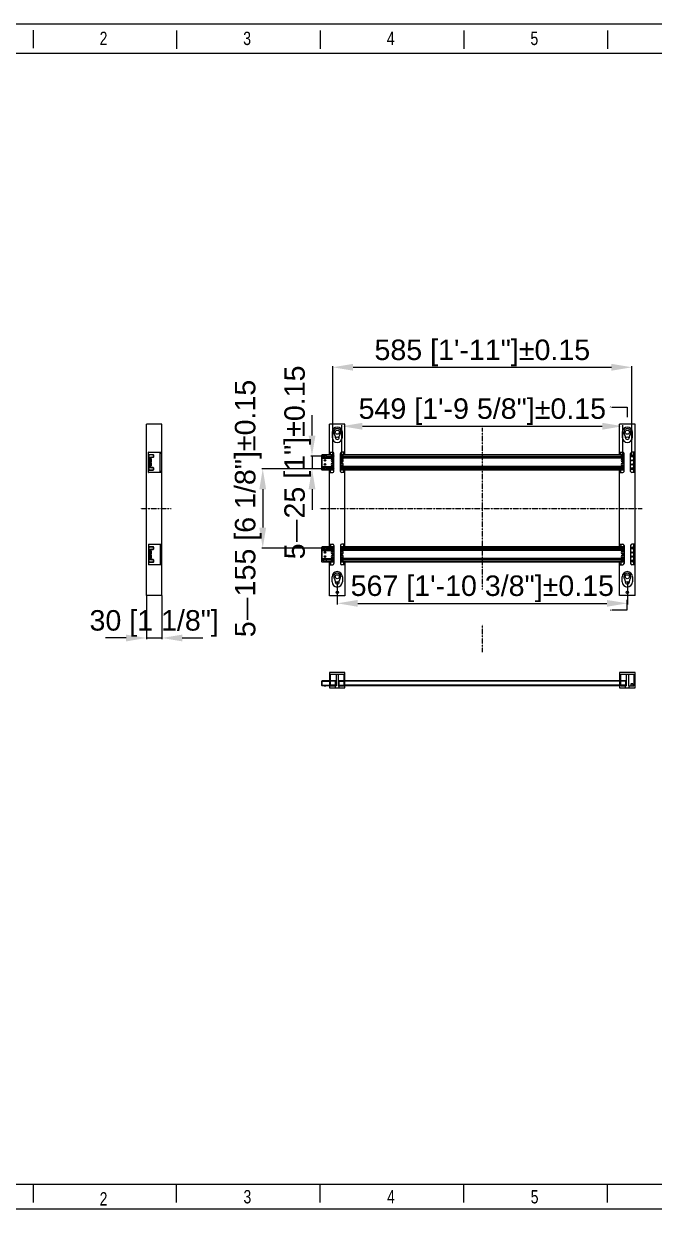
# Model space of a CAD drawing. Header units: millimetres. Extents: x 710 to 26878, y 589 to 5187.
# Drawn here: x 7036 to 8268, y 589 to 2906 of the extents above; entities that cross this region are included whole.
import ezdxf

# ---------------------------------------------------------------- set-up
doc = ezdxf.new("R2010")
doc.units = ezdxf.units.MM
doc.linetypes.add('CENTER', pattern=[0.6, 0.375, -0.075, 0.075, -0.075])
doc.layers.add('02___PRT_ALL_AXES', color=7, linetype='Continuous')
doc.layers.add('center', color=1, linetype='CENTER')
doc.styles.add('CKSTANDARD', font='arial.ttf')
doc.styles.add('Roamns', font='romans.shx')
doc.styles.get("Standard").update_dxf_attribs({"font": 'arial.ttf'})
doc.dimstyles.new('DIMSTYLE_5-scale4', dxfattribs={"dimscale": 2, "dimtxt": 20, "dimasz": 20, "dimexe": 1, "dimexo": 0, "dimgap": 1.25, "dimtad": 1, "dimzin": 9, "dimdsep": 46, "dimtxsty": 'Standard', "dimcen": 0.09, "dimclre": 256, "dimclrt": 256, "dimadec": 1, "dimazin": 2, "dimtp": 0.15, "dimtm": 0.15, "dimtfac": 0.8, "dimtmove": 0, "dimatfit": 3, "dimfxl": 1, "dimtolj": 1, "dimarcsym": 0})
doc.dimstyles.get("Standard").update_dxf_attribs({"dimtxt": 0.18, "dimasz": 0.18, "dimexe": 0.18, "dimexo": 0.0625, "dimgap": 0.09, "dimtad": 0, "dimtih": 1, "dimtoh": 1, "dimdec": 4, "dimzin": 0, "dimdsep": 46, "dimtxsty": 'Standard', "dimcen": 0.09, "dimadec": 0, "dimazin": 0, "dimtfac": 1, "dimtdec": 4, "dimtofl": 0, "dimtmove": 0, "dimatfit": 3, "dimfxl": 1, "dimtolj": 1, "dimtzin": 0, "dimarcsym": 0})

# ---------------------------------------------------------------- blocks, each defined once
blk = doc.blocks.new('standard template')
for p, q in [((3074, 30739), (3074, 30336)), ((6246, 30728), (6246, 30325)), ((9418, 30728), (9418, 30325)), ((12589, 30728), (12589, 30325)), ((15761, 30728), (15761, 30325)), ((456, 5254), (37409, 5254)), ((3074, 5254), (3074, 4851)), ((6246, 4851), (6246, 5254)), ((9418, 4851), (9418, 5254)), ((12589, 4851), (12589, 5254)), ((15761, 4851), (15761, 5254))]:
    blk.add_line(p, q)
blk.add_lwpolyline([(37963, 4700), (-97, 4700), (-97, 30879), (37963, 30879)], close=True)
at = {"color": 7}
blk.add_lwpolyline([(456, 6674), (456, 5964), (456, 5254), (456, 30226), (37409, 30226), (37409, 5254)], dxfattribs=at)
at = {"style": 'CKSTANDARD', "width": 0.75}
for s, p in [('2', (4545, 30408)), ('3', (7716, 30408)), ('4', (10888, 30408)), ('5', (14060, 30408)), ('2', (4545, 4783)), ('3', (7722, 4830)), ('4', (10894, 4830)), ('5', (14066, 4830))]:
    blk.add_text(s, height=295, dxfattribs=at).set_placement(p)
at = {"style": 'Roamns'}
for tag, p in [('PAGE_NAME', (27466, 7594)), ('PROJECT_NAME', (27466, 6884)), ('DRAWN_NAME', (27466, 6174)), ('VERSION', (34241, 6174)), ('SELECT_DATA', (27466, 5464)), ('PAGE_NUMBER', (34241, 5464))]:
    blk.add_attdef(tag, p, '', height=285, dxfattribs=at)
blk = doc.blocks.new('*D61')
at = {"lineweight": -2, "transparency": 16777216}
for p, q in [((7275.6, 1788.8), (7275.6, 1703.7)), ((7305.6, 1788.8), (7305.6, 1703.7)), ((7235.6, 1705.7), (7195.6, 1705.7)), ((7275.6, 1705.7), (7305.6, 1705.7)), ((7345.6, 1705.7), (7385.6, 1705.7))]:
    blk.add_line(p, q, dxfattribs=at)
at = {"transparency": 16777216}
for points in [[(7235.6, 1712.3), (7235.6, 1699), (7275.6, 1705.7)], [(7345.6, 1712.3), (7345.6, 1699), (7305.6, 1705.7)]]:
    blk.add_solid(points, dxfattribs=at)
at = {"layer": 'Defpoints', "color": 0, "transparency": 16777216}
for p in [(7275.6, 1788.8), (7305.6, 1788.8), (7305.6, 1705.7)]:
    blk.add_point(p, dxfattribs=at)
at = {"transparency": 16777216, "insert": (7290.6, 1734.1), "char_height": 40, "attachment_point": 5}
blk.add_mtext('\\A1;30 [1 1/8"]', dxfattribs=at)
blk = doc.blocks.new('*D64')
at = {"lineweight": -2, "transparency": 16777216}
for p, q in [((7599.1, 2101.3), (7599.1, 2141.3)), ((7624.5, 2061.3), (7597.1, 2061.3)), ((7599.1, 2061.3), (7599.1, 2036.3)), ((7624.5, 2036.3), (7597.1, 2036.3)), ((7599.1, 1996.3), (7599.1, 1956.3))]:
    blk.add_line(p, q, dxfattribs=at)
at = {"transparency": 16777216}
for points in [[(7592.5, 2101.3), (7605.8, 2101.3), (7599.1, 2061.3)], [(7592.5, 1996.3), (7605.8, 1996.3), (7599.1, 2036.3)]]:
    blk.add_solid(points, dxfattribs=at)
at = {"layer": 'Defpoints', "color": 0, "transparency": 16777216}
for p in [(7624.5, 2061.3), (7599.1, 2036.3), (7624.5, 2036.3)]:
    blk.add_point(p, dxfattribs=at)
at = {"transparency": 16777216, "insert": (7571, 2048.8), "char_height": 40, "attachment_point": 5, "rotation": 90}
blk.add_mtext('\\A1;5{\\fSimSun|b0|i0|c134|p2;—}25 [1"]%%P0.15', dxfattribs=at)
blk = doc.blocks.new('*D65')
at = {"lineweight": -2, "transparency": 16777216}
for p, q in [((7624.5, 2036.3), (7500.8, 2036.3)), ((7502.8, 1996.3), (7502.8, 1921.3)), ((7624.5, 1881.3), (7500.8, 1881.3))]:
    blk.add_line(p, q, dxfattribs=at)
at = {"transparency": 16777216}
for points in [[(7496.1, 1996.3), (7509.4, 1996.3), (7502.8, 2036.3)], [(7496.1, 1921.3), (7509.4, 1921.3), (7502.8, 1881.3)]]:
    blk.add_solid(points, dxfattribs=at)
at = {"layer": 'Defpoints', "color": 0, "transparency": 16777216}
for p in [(7624.5, 2036.3), (7502.8, 1881.3), (7624.5, 1881.3)]:
    blk.add_point(p, dxfattribs=at)
at = {"transparency": 16777216, "insert": (7474.4, 1958.8), "char_height": 40, "attachment_point": 5, "rotation": 90}
blk.add_mtext('\\A1;5{\\fSimSun|b0|i0|c134|p2;—}155 [6 1/8"]%%P0.15', dxfattribs=at)
blk = doc.blocks.new('*D67')
at = {"lineweight": -2, "transparency": 16777216}
for p, q in [((7657.5, 2061.3), (7657.5, 2121.5)), ((7697.5, 2119.5), (8166.5, 2119.5)), ((8206.5, 2061.3), (8206.5, 2121.5))]:
    blk.add_line(p, q, dxfattribs=at)
at = {"transparency": 16777216}
for points in [[(7697.5, 2126.2), (7697.5, 2112.8), (7657.5, 2119.5)], [(8166.5, 2126.2), (8166.5, 2112.8), (8206.5, 2119.5)]]:
    blk.add_solid(points, dxfattribs=at)
at = {"layer": 'Defpoints', "color": 0, "transparency": 16777216}
for p in [(8206.5, 2119.5), (7657.5, 2061.3), (8206.5, 2061.3)]:
    blk.add_point(p, dxfattribs=at)
at = {"transparency": 16777216, "insert": (7932, 2147.9), "char_height": 40, "attachment_point": 5}
blk.add_mtext('\\A1;549 [1\'-9 5/8"]%%P0.15', dxfattribs=at)
blk = doc.blocks.new('*D68')
at = {"lineweight": -2, "transparency": 16777216}
for p, q in [((7639.5, 2061.3), (7639.5, 2236.7)), ((7679.5, 2234.7), (8184.5, 2234.7)), ((8224.5, 2061.3), (8224.5, 2236.7))]:
    blk.add_line(p, q, dxfattribs=at)
at = {"transparency": 16777216}
for points in [[(7679.5, 2241.4), (7679.5, 2228), (7639.5, 2234.7)], [(8184.5, 2241.4), (8184.5, 2228), (8224.5, 2234.7)]]:
    blk.add_solid(points, dxfattribs=at)
at = {"layer": 'Defpoints', "color": 0, "transparency": 16777216}
for p in [(8224.5, 2234.7), (7639.5, 2061.3), (8224.5, 2061.3)]:
    blk.add_point(p, dxfattribs=at)
at = {"transparency": 16777216, "insert": (7932, 2262.8), "char_height": 40, "attachment_point": 5}
blk.add_mtext('\\A1;585 [1\'-11"]%%P0.15', dxfattribs=at)
blk = doc.blocks.new('*D62')
at = {"lineweight": -2, "transparency": 16777216}
for p, q in [((7648.5, 1815.3), (7648.5, 1771.4)), ((8215.5, 1815.3), (8215.5, 1771.4))]:
    blk.add_line(p, q, dxfattribs=at)
at = {"color": 0, "lineweight": -2, "transparency": 16777216}
blk.add_line((7688.5, 1773.4), (8175.5, 1773.4), dxfattribs=at)
at = {"color": 0, "transparency": 16777216}
for points in [[(7688.5, 1780), (7688.5, 1766.7), (7648.5, 1773.4)], [(8175.5, 1780), (8175.5, 1766.7), (8215.5, 1773.4)]]:
    blk.add_solid(points, dxfattribs=at)
at = {"layer": 'Defpoints', "color": 0, "transparency": 16777216}
for p in [(7648.5, 1815.3), (8215.5, 1815.3), (8215.5, 1773.4)]:
    blk.add_point(p, dxfattribs=at)
at = {"transparency": 16777216, "insert": (7932, 1801.8), "char_height": 40, "attachment_point": 5}
blk.add_mtext('\\A1;567 [1\'-10 3/8"]%%P0.15', dxfattribs=at)

msp = doc.modelspace()

# ---------------------------------------------------------------- linework, layer by layer
for p, q in [((8215.1241, 2157.0102), (8215.1599, 2137.0102)), ((8215.479, 1760.5561), (8215.479, 1780.5561))]:
    msp.add_line(p, q)
at = {"color": 7, "linetype": 'Continuous'}
for p, q in [((7275.6415, 1788.8091), (7275.6415, 2123.8091)), ((7305.6415, 2123.8091), (7275.6415, 2123.8091)), ((7305.6415, 1788.8091), (7305.6415, 2123.8091)), ((7633.479, 2063.8091), (7633.479, 2123.8091)), ((7663.479, 2123.8091), (7633.479, 2123.8091)), ((7663.479, 2063.8091), (7663.479, 2123.8091)), ((8230.479, 2123.8091), (8200.479, 2123.8091)), ((8200.479, 2063.8091), (8200.479, 2123.8091)), ((8230.479, 1788.8091), (8230.479, 2123.8091)), ((7638.479, 2107.8091), (7638.479, 2097.8091)), ((7644.479, 2099.8719), (7644.479, 2097.8091)), ((7652.479, 2097.8091), (7652.479, 2099.8719)), ((7658.479, 2097.8091), (7658.479, 2107.8091)), ((8205.479, 2107.8091), (8205.479, 2097.8091)), ((8211.479, 2099.8719), (8211.479, 2097.8091)), ((8219.479, 2097.8091), (8219.479, 2099.8719)), ((8225.479, 2097.8091), (8225.479, 2107.8091)), ((7279.3415, 2029.8091), (7279.3415, 2067.8091)), ((7279.6415, 2029.095), (7279.6415, 2068.5233)), ((7279.6415, 2063.3091), (7279.7755, 2063.3091)), ((7280.1415, 2062.8091), (7279.6415, 2062.8091)), ((7280.1415, 2062.8091), (7280.1415, 2034.8091)), ((7280.3415, 2068.8091), (7305.6415, 2068.8091)), ((7280.6415, 2063.3091), (7280.6415, 2063.8091)), ((7288.6415, 2063.8091), (7280.6415, 2063.8091)), ((7288.6415, 2063.3091), (7280.6415, 2063.3091)), ((7288.6415, 2063.3091), (7288.6415, 2063.8091)), ((7289.1415, 2059.8091), (7289.1415, 2062.8091)), ((7289.1415, 2062.8091), (7289.6415, 2062.8091)), ((7289.6415, 2059.8091), (7289.6415, 2062.8091)), ((7302.1415, 2028.8091), (7302.1415, 2068.8091)), ((7305.6415, 2066.3091), (7302.1415, 2066.3091)), ((7618.479, 2063.3091), (7618.979, 2063.8091)), ((7618.479, 2034.3091), (7618.479, 2063.3091)), ((7618.479, 2062.8091), (7623.0093, 2062.8091)), ((7618.979, 2033.8091), (7618.979, 2063.8091)), ((7641.979, 2063.8091), (7618.979, 2063.8091)), ((7633.479, 2068.8091), (7639.479, 2068.8091)), ((7633.479, 2067.8091), (7635.479, 2067.8091)), ((7635.479, 2063.8091), (7635.479, 2068.8091)), ((7641.979, 2062.8091), (7640.9487, 2062.8091)), ((7641.979, 2031.3091), (7641.979, 2066.3091)), ((7654.979, 2031.3091), (7654.979, 2066.3091)), ((8208.979, 2063.8091), (7654.979, 2063.8091)), ((7656.0093, 2062.8091), (7654.979, 2062.8091)), ((7663.479, 2068.8091), (7657.479, 2068.8091)), ((7661.479, 2063.8091), (7661.479, 2068.8091)), ((7661.479, 2067.8091), (7663.479, 2067.8091)), ((8200.479, 2068.8091), (8206.479, 2068.8091)), ((8200.479, 2067.8091), (8202.479, 2067.8091)), ((8202.479, 2063.8091), (8202.479, 2068.8091)), ((8208.979, 2062.8091), (8207.9487, 2062.8091)), ((8208.979, 2031.3091), (8208.979, 2066.3091)), ((8221.979, 2031.3091), (8221.979, 2066.3091)), ((8230.479, 2068.8091), (8224.479, 2068.8091)), ((8228.479, 2028.8091), (8228.479, 2068.8091)), ((8228.479, 2067.8091), (8230.479, 2067.8091)), ((7282.1415, 2040.8091), (7282.1415, 2056.8091)), ((7282.1415, 2056.8091), (7282.6415, 2056.8091)), ((7282.1415, 2040.8091), (7282.6415, 2040.8091)), ((7282.6415, 2040.8091), (7282.6415, 2056.8091)), ((7284.6415, 2059.3091), (7284.6415, 2058.8091)), ((7284.6415, 2059.3091), (7288.6415, 2059.3091)), ((7284.6415, 2058.8091), (7288.6415, 2058.8091)), ((7288.6415, 2059.3091), (7288.6415, 2058.8091)), ((7289.1415, 2059.8091), (7289.6415, 2059.8091)), ((7618.479, 2059.8091), (7623.0093, 2059.8091)), ((7618.479, 2059.3091), (7618.979, 2058.8091)), ((7618.479, 2056.8091), (7641.979, 2056.8091)), ((7618.479, 2040.8091), (7641.979, 2040.8091)), ((7641.979, 2058.8091), (7618.979, 2058.8091)), ((7638.834, 2053.9263), (7638.189, 2052.8091)), ((7638.189, 2052.8091), (7638.834, 2051.692)), ((7638.834, 2045.9263), (7638.189, 2044.8091)), ((7638.189, 2044.8091), (7638.834, 2043.692)), ((7640.124, 2053.9263), (7638.834, 2053.9263)), ((7638.834, 2051.692), (7640.124, 2051.692)), ((7640.124, 2045.9263), (7638.834, 2045.9263)), ((7638.834, 2043.692), (7640.124, 2043.692)), ((7640.769, 2052.8091), (7640.124, 2053.9263)), ((7640.124, 2051.692), (7640.769, 2052.8091)), ((7640.769, 2044.8091), (7640.124, 2045.9263)), ((7640.124, 2043.692), (7640.769, 2044.8091)), ((7641.979, 2059.8091), (7640.9487, 2059.8091)), ((7656.0093, 2059.8091), (7654.979, 2059.8091)), ((8208.979, 2058.8091), (7654.979, 2058.8091)), ((8208.979, 2056.8091), (7654.979, 2056.8091)), ((8208.979, 2040.8091), (7654.979, 2040.8091)), ((7656.834, 2053.9263), (7656.189, 2052.8091)), ((7656.189, 2052.8091), (7656.834, 2051.692)), ((7656.834, 2045.9263), (7656.189, 2044.8091)), ((7656.189, 2044.8091), (7656.834, 2043.692)), ((7658.124, 2053.9263), (7656.834, 2053.9263)), ((7656.834, 2051.692), (7658.124, 2051.692)), ((7658.124, 2045.9263), (7656.834, 2045.9263)), ((7656.834, 2043.692), (7658.124, 2043.692)), ((7658.769, 2052.8091), (7658.124, 2053.9263)), ((7658.124, 2051.692), (7658.769, 2052.8091)), ((7658.769, 2044.8091), (7658.124, 2045.9263)), ((7658.124, 2043.692), (7658.769, 2044.8091)), ((8205.834, 2053.9263), (8205.189, 2052.8091)), ((8205.189, 2052.8091), (8205.834, 2051.692)), ((8205.834, 2045.9263), (8205.189, 2044.8091)), ((8205.189, 2044.8091), (8205.834, 2043.692)), ((8207.124, 2053.9263), (8205.834, 2053.9263)), ((8205.834, 2051.692), (8207.124, 2051.692)), ((8207.124, 2045.9263), (8205.834, 2045.9263)), ((8205.834, 2043.692), (8207.124, 2043.692)), ((8207.769, 2052.8091), (8207.124, 2053.9263)), ((8207.124, 2051.692), (8207.769, 2052.8091)), ((8207.769, 2044.8091), (8207.124, 2045.9263)), ((8207.124, 2043.692), (8207.769, 2044.8091)), ((8208.979, 2059.8091), (8207.9487, 2059.8091)), ((7280.1415, 2034.8091), (7279.6415, 2034.8091)), ((7279.6415, 2034.3091), (7279.7755, 2034.3091)), ((7305.6415, 2028.8091), (7280.3415, 2028.8091)), ((7280.6415, 2034.3091), (7280.6415, 2033.8091)), ((7280.6415, 2034.3091), (7288.6415, 2034.3091)), ((7280.6415, 2033.8091), (7288.6415, 2033.8091)), ((7284.6415, 2038.3091), (7284.6415, 2038.8091)), ((7288.6415, 2038.8091), (7284.6415, 2038.8091)), ((7288.6415, 2038.3091), (7284.6415, 2038.3091)), ((7288.6415, 2038.3091), (7288.6415, 2038.8091)), ((7288.6415, 2034.3091), (7288.6415, 2033.8091)), ((7289.1415, 2034.8091), (7289.1415, 2037.8091)), ((7289.1415, 2037.8091), (7289.6415, 2037.8091)), ((7289.1415, 2034.8091), (7289.6415, 2034.8091)), ((7289.6415, 2034.8091), (7289.6415, 2037.8091)), ((7305.6415, 2031.3091), (7302.1415, 2031.3091)), ((7618.479, 2038.3091), (7618.979, 2038.8091)), ((7618.479, 2037.8091), (7623.0093, 2037.8091)), ((7618.479, 2034.8091), (7623.0093, 2034.8091)), ((7618.479, 2034.3091), (7618.979, 2033.8091)), ((7641.979, 2038.8091), (7618.979, 2038.8091)), ((7641.979, 2033.8091), (7618.979, 2033.8091)), ((7633.479, 1883.8091), (7633.479, 2033.8091)), ((7635.479, 2029.8091), (7633.479, 2029.8091)), ((7633.479, 2028.8091), (7639.479, 2028.8091)), ((7635.479, 2028.8091), (7635.479, 2033.8091)), ((7641.979, 2037.8091), (7640.9487, 2037.8091)), ((7641.979, 2034.8091), (7640.9487, 2034.8091)), ((8208.979, 2038.8091), (7654.979, 2038.8091)), ((7656.0093, 2037.8091), (7654.979, 2037.8091)), ((7656.0093, 2034.8091), (7654.979, 2034.8091)), ((8208.979, 2033.8091), (7654.979, 2033.8091)), ((7663.479, 2028.8091), (7657.479, 2028.8091)), ((7661.479, 2028.8091), (7661.479, 2033.8091)), ((7663.479, 2029.8091), (7661.479, 2029.8091)), ((7663.479, 1883.8091), (7663.479, 2033.8091)), ((8200.479, 1883.8091), (8200.479, 2033.8091)), ((8202.479, 2029.8091), (8200.479, 2029.8091)), ((8200.479, 2028.8091), (8206.479, 2028.8091)), ((8202.479, 2028.8091), (8202.479, 2033.8091)), ((8208.979, 2037.8091), (8207.9487, 2037.8091)), ((8208.979, 2034.8091), (8207.9487, 2034.8091)), ((8230.479, 2028.8091), (8224.479, 2028.8091)), ((8230.479, 2029.8091), (8228.479, 2029.8091)), ((7279.3415, 1887.8091), (7279.3415, 1849.8091)), ((7279.6415, 1888.5233), (7279.6415, 1849.095)), ((7279.6415, 1883.3091), (7279.7755, 1883.3091)), ((7280.1415, 1882.8091), (7279.6415, 1882.8091)), ((7280.1415, 1882.8091), (7280.1415, 1854.8091)), ((7280.3415, 1888.8091), (7305.6415, 1888.8091)), ((7288.6415, 1883.8091), (7280.6415, 1883.8091)), ((7280.6415, 1883.3091), (7280.6415, 1883.8091)), ((7288.6415, 1883.3091), (7280.6415, 1883.3091)), ((7282.1415, 1876.8091), (7282.6415, 1876.8091)), ((7282.1415, 1860.8091), (7282.1415, 1876.8091)), ((7282.6415, 1860.8091), (7282.6415, 1876.8091)), ((7284.6415, 1879.3091), (7288.6415, 1879.3091)), ((7284.6415, 1879.3091), (7284.6415, 1878.8091)), ((7284.6415, 1878.8091), (7288.6415, 1878.8091)), ((7288.6415, 1883.3091), (7288.6415, 1883.8091)), ((7288.6415, 1879.3091), (7288.6415, 1878.8091)), ((7289.1415, 1882.8091), (7289.6415, 1882.8091)), ((7289.1415, 1879.8091), (7289.1415, 1882.8091)), ((7289.1415, 1879.8091), (7289.6415, 1879.8091)), ((7289.6415, 1879.8091), (7289.6415, 1882.8091)), ((7302.1415, 1888.8091), (7302.1415, 1848.8091)), ((7305.6415, 1886.3091), (7302.1415, 1886.3091)), ((7618.479, 1883.3091), (7618.979, 1883.8091)), ((7618.479, 1854.3091), (7618.479, 1883.3091)), ((7618.479, 1882.8091), (7623.0093, 1882.8091)), ((7618.479, 1879.8091), (7623.0093, 1879.8091)), ((7618.479, 1879.3091), (7618.979, 1878.8091)), ((7618.479, 1876.8091), (7641.979, 1876.8091)), ((7618.979, 1853.8091), (7618.979, 1883.8091)), ((7641.979, 1883.8091), (7618.979, 1883.8091)), ((7641.979, 1878.8091), (7618.979, 1878.8091)), ((7633.479, 1888.8091), (7639.479, 1888.8091)), ((7633.479, 1887.8091), (7635.479, 1887.8091)), ((7635.479, 1888.8091), (7635.479, 1883.8091)), ((7641.979, 1882.8091), (7640.9487, 1882.8091)), ((7641.979, 1879.8091), (7640.9487, 1879.8091)), ((7641.979, 1886.3091), (7641.979, 1851.3091)), ((7654.979, 1886.3091), (7654.979, 1851.3091)), ((8208.979, 1883.8091), (7654.979, 1883.8091)), ((7656.0093, 1882.8091), (7654.979, 1882.8091)), ((7656.0093, 1879.8091), (7654.979, 1879.8091)), ((8208.979, 1878.8091), (7654.979, 1878.8091)), ((8208.979, 1876.8091), (7654.979, 1876.8091)), ((7663.479, 1888.8091), (7657.479, 1888.8091)), ((7661.479, 1883.8091), (7661.479, 1888.8091)), ((7661.479, 1887.8091), (7663.479, 1887.8091)), ((8200.479, 1888.8091), (8206.479, 1888.8091)), ((8200.479, 1887.8091), (8202.479, 1887.8091)), ((8202.479, 1888.8091), (8202.479, 1883.8091)), ((8208.979, 1882.8091), (8207.9487, 1882.8091)), ((8208.979, 1879.8091), (8207.9487, 1879.8091)), ((8208.979, 1886.3091), (8208.979, 1851.3091)), ((8221.979, 1886.3091), (8221.979, 1851.3091)), ((8230.479, 1888.8091), (8224.479, 1888.8091)), ((8228.479, 1848.8091), (8228.479, 1888.8091)), ((8228.479, 1887.8091), (8230.479, 1887.8091)), ((7280.1415, 1854.8091), (7279.6415, 1854.8091)), ((7279.6415, 1854.3091), (7279.7755, 1854.3091)), ((7280.6415, 1854.3091), (7288.6415, 1854.3091)), ((7280.6415, 1854.3091), (7280.6415, 1853.8091)), ((7280.6415, 1853.8091), (7288.6415, 1853.8091)), ((7282.1415, 1860.8091), (7282.6415, 1860.8091)), ((7288.6415, 1858.8091), (7284.6415, 1858.8091)), ((7284.6415, 1858.3091), (7284.6415, 1858.8091)), ((7288.6415, 1858.3091), (7284.6415, 1858.3091)), ((7288.6415, 1858.3091), (7288.6415, 1858.8091)), ((7288.6415, 1854.3091), (7288.6415, 1853.8091)), ((7289.1415, 1857.8091), (7289.6415, 1857.8091)), ((7289.1415, 1854.8091), (7289.1415, 1857.8091)), ((7289.1415, 1854.8091), (7289.6415, 1854.8091)), ((7289.6415, 1854.8091), (7289.6415, 1857.8091)), ((7618.479, 1860.8091), (7641.979, 1860.8091)), ((7618.479, 1858.3091), (7618.979, 1858.8091)), ((7618.479, 1857.8091), (7623.0093, 1857.8091)), ((7618.479, 1854.8091), (7623.0093, 1854.8091)), ((7618.479, 1854.3091), (7618.979, 1853.8091)), ((7641.979, 1858.8091), (7618.979, 1858.8091)), ((7641.979, 1853.8091), (7618.979, 1853.8091)), ((7633.479, 1788.3342), (7633.479, 1853.8091)), ((7635.479, 1853.8091), (7635.479, 1848.8091)), ((7638.834, 1873.9263), (7638.189, 1872.8091)), ((7638.189, 1872.8091), (7638.834, 1871.692)), ((7638.834, 1865.9263), (7638.189, 1864.8091)), ((7638.189, 1864.8091), (7638.834, 1863.692)), ((7640.124, 1873.9263), (7638.834, 1873.9263)), ((7638.834, 1871.692), (7640.124, 1871.692)), ((7640.124, 1865.9263), (7638.834, 1865.9263)), ((7638.834, 1863.692), (7640.124, 1863.692)), ((7640.769, 1872.8091), (7640.124, 1873.9263)), ((7640.124, 1871.692), (7640.769, 1872.8091)), ((7640.769, 1864.8091), (7640.124, 1865.9263)), ((7640.124, 1863.692), (7640.769, 1864.8091)), ((7641.979, 1857.8091), (7640.9487, 1857.8091)), ((7641.979, 1854.8091), (7640.9487, 1854.8091)), ((8208.979, 1860.8091), (7654.979, 1860.8091)), ((8208.979, 1858.8091), (7654.979, 1858.8091)), ((7656.0093, 1857.8091), (7654.979, 1857.8091)), ((7656.0093, 1854.8091), (7654.979, 1854.8091)), ((8208.979, 1853.8091), (7654.979, 1853.8091)), ((7656.834, 1873.9263), (7656.189, 1872.8091)), ((7656.189, 1872.8091), (7656.834, 1871.692)), ((7656.834, 1865.9263), (7656.189, 1864.8091)), ((7656.189, 1864.8091), (7656.834, 1863.692)), ((7658.124, 1873.9263), (7656.834, 1873.9263)), ((7656.834, 1871.692), (7658.124, 1871.692)), ((7658.124, 1865.9263), (7656.834, 1865.9263)), ((7656.834, 1863.692), (7658.124, 1863.692)), ((7658.769, 1872.8091), (7658.124, 1873.9263)), ((7658.124, 1871.692), (7658.769, 1872.8091)), ((7658.769, 1864.8091), (7658.124, 1865.9263)), ((7658.124, 1863.692), (7658.769, 1864.8091)), ((7661.479, 1848.8091), (7661.479, 1853.8091)), ((7663.479, 1853.8091), (7663.479, 1788.3342)), ((8200.479, 1788.8091), (8200.479, 1853.8091)), ((8202.479, 1853.8091), (8202.479, 1848.8091)), ((8205.834, 1873.9263), (8205.189, 1872.8091)), ((8205.189, 1872.8091), (8205.834, 1871.692)), ((8205.834, 1865.9263), (8205.189, 1864.8091)), ((8205.189, 1864.8091), (8205.834, 1863.692)), ((8207.124, 1873.9263), (8205.834, 1873.9263)), ((8205.834, 1871.692), (8207.124, 1871.692)), ((8207.124, 1865.9263), (8205.834, 1865.9263)), ((8205.834, 1863.692), (8207.124, 1863.692)), ((8207.769, 1872.8091), (8207.124, 1873.9263)), ((8207.124, 1871.692), (8207.769, 1872.8091)), ((8207.769, 1864.8091), (8207.124, 1865.9263)), ((8207.124, 1863.692), (8207.769, 1864.8091)), ((8208.979, 1857.8091), (8207.9487, 1857.8091)), ((8208.979, 1854.8091), (8207.9487, 1854.8091)), ((7305.6415, 1848.8091), (7280.3415, 1848.8091)), ((7305.6415, 1851.3091), (7302.1415, 1851.3091)), ((7635.479, 1849.8091), (7633.479, 1849.8091)), ((7633.479, 1848.8091), (7639.479, 1848.8091)), ((7663.479, 1848.8091), (7657.479, 1848.8091)), ((7663.479, 1849.8091), (7661.479, 1849.8091)), ((8202.479, 1849.8091), (8200.479, 1849.8091)), ((8200.479, 1848.8091), (8206.479, 1848.8091)), ((8230.479, 1848.8091), (8224.479, 1848.8091)), ((8230.479, 1849.8091), (8228.479, 1849.8091)), ((7305.6415, 1788.8091), (7275.6415, 1788.8091)), ((7663.479, 1788.3342), (7633.479, 1788.3342)), ((8230.479, 1788.8091), (8200.479, 1788.8091)), ((7618.479, 1621.75), (7618.979, 1622.25)), ((7618.979, 1612.25), (7618.979, 1622.25)), ((7623.0093, 1622.25), (7618.979, 1622.25)), ((7633.479, 1638.25), (7633.479, 1608.25)), ((7663.479, 1638.25), (7633.479, 1638.25)), ((7635.479, 1612.25), (7635.479, 1634.75)), ((7635.479, 1634.75), (7661.479, 1634.75)), ((7644.979, 1622.25), (7640.9487, 1622.25)), ((7644.979, 1608.25), (7644.979, 1622.25)), ((7645.479, 1621.75), (7644.979, 1622.25)), ((7646.479, 1634.75), (7646.479, 1612.25)), ((7650.479, 1634.75), (7650.479, 1612.25)), ((7651.479, 1621.75), (7651.979, 1622.25)), ((7651.979, 1608.25), (7651.979, 1622.25)), ((7656.0093, 1622.25), (7651.979, 1622.25)), ((7661.479, 1634.75), (7661.479, 1612.25)), ((7663.479, 1608.25), (7663.479, 1638.25)), ((8230.479, 1638.25), (8200.479, 1638.25)), ((8200.479, 1638.25), (8200.479, 1608.25)), ((8202.479, 1634.75), (8228.479, 1634.75)), ((8202.479, 1612.25), (8202.479, 1634.75)), ((8211.979, 1622.25), (8207.9487, 1622.25)), ((8212.479, 1621.75), (8211.979, 1622.25)), ((8211.979, 1622.25), (8211.979, 1612.3261)), ((8213.479, 1634.75), (8213.479, 1612.25)), ((8217.479, 1634.75), (8217.479, 1612.25)), ((8228.479, 1634.75), (8228.479, 1612.25)), ((8230.479, 1608.25), (8230.479, 1638.25)), ((7618.479, 1612.75), (7618.479, 1621.75)), ((7618.479, 1621.25), (7633.479, 1621.25)), ((7618.479, 1613.25), (7633.479, 1613.25)), ((7618.479, 1612.75), (7618.979, 1612.25)), ((7623.0093, 1612.25), (7618.979, 1612.25)), ((7633.479, 1608.25), (7663.479, 1608.25)), ((7645.479, 1621.25), (7635.479, 1621.25)), ((7645.479, 1613.25), (7635.479, 1613.25)), ((7635.479, 1612.25), (7646.479, 1612.25)), ((7645.479, 1612.75), (7644.979, 1612.25)), ((7645.479, 1621.75), (7645.479, 1612.75)), ((7650.479, 1612.25), (7661.479, 1612.25)), ((7651.479, 1612.75), (7651.479, 1621.75)), ((7651.479, 1621.25), (7661.479, 1621.25)), ((7651.479, 1613.25), (7661.479, 1613.25)), ((7651.479, 1612.75), (7651.979, 1612.25)), ((8200.479, 1621.25), (7663.479, 1621.25)), ((8200.479, 1613.25), (7663.479, 1613.25)), ((8200.479, 1608.25), (8230.479, 1608.25)), ((8212.479, 1621.25), (8202.479, 1621.25)), ((8212.479, 1613.25), (8202.479, 1613.25)), ((8202.479, 1612.25), (8213.479, 1612.25)), ((8212.479, 1612.75), (8211.979, 1612.25)), ((8211.979, 1608.25), (8211.979, 1612.25)), ((8212.479, 1621.75), (8212.479, 1612.75)), ((8217.479, 1612.25), (8228.479, 1612.25)), ((8218.979, 1608.25), (8218.979, 1612.25)), ((8222.979, 1616.25), (8222.479, 1615.75)), ((8226.479, 1615.75), (8222.479, 1615.75)), ((8222.479, 1615.75), (8222.479, 1612.25)), ((8225.979, 1616.25), (8222.979, 1616.25)), ((8225.979, 1616.25), (8226.479, 1615.75)), ((8226.479, 1615.75), (8226.479, 1612.25))]:
    msp.add_line(p, q, dxfattribs=at)
for centre, radius in [((7639.479, 2061.3091), 2), ((7639.479, 2061.3091), 1.5), ((7657.479, 2061.3091), 2), ((7657.479, 2061.3091), 1.5), ((8206.479, 2061.3091), 2), ((8206.479, 2061.3091), 1.5), ((8224.479, 2061.3091), 2.3), ((8224.479, 2061.3091), 2), ((8224.479, 2061.3091), 1.5), ((7624.479, 2052.8091), 1.65), ((7624.479, 2044.8091), 1.65), ((7624.479, 2052.8091), 1.15), ((7624.479, 2044.8091), 1.15), ((7639.479, 2036.3091), 2), ((7639.479, 2036.3091), 1.5), ((7657.479, 2036.3091), 2), ((7657.479, 2036.3091), 1.5), ((8206.479, 2036.3091), 2), ((8206.479, 2036.3091), 1.5), ((8224.479, 2036.3091), 2.3), ((8224.479, 2036.3091), 2), ((8224.479, 2036.3091), 1.5), ((7639.479, 1881.3091), 2), ((7639.479, 1881.3091), 1.5), ((7657.479, 1881.3091), 2), ((7657.479, 1881.3091), 1.5), ((8206.479, 1881.3091), 2), ((8206.479, 1881.3091), 1.5), ((8224.479, 1881.3091), 2.3), ((8224.479, 1881.3091), 2), ((8224.479, 1881.3091), 1.5), ((7624.479, 1872.8091), 1.65), ((7624.479, 1864.8091), 1.65), ((7624.479, 1872.8091), 1.15), ((7624.479, 1864.8091), 1.15), ((7639.479, 1856.3091), 2), ((7639.479, 1856.3091), 1.5), ((7657.479, 1856.3091), 2), ((7657.479, 1856.3091), 1.5), ((8206.479, 1856.3091), 2), ((8206.479, 1856.3091), 1.5), ((8224.479, 1856.3091), 2.3), ((8224.479, 1856.3091), 2), ((8224.479, 1856.3091), 1.5)]:
    msp.add_circle(centre, radius, dxfattribs=at)
for centre, radius, start, end in [((7648.479, 2107.8091), 10, 0, 180), ((7648.479, 2107.8091), 7, 318.5903779, 221.4096221), ((8215.479, 2107.8091), 10, 0, 180), ((8215.479, 2107.8091), 7, 318.5903779, 221.4096221), ((7648.479, 2097.8091), 10, 180, 0), ((7639.479, 2099.8719), 5, 0, 41.4096221), ((7648.479, 2097.8091), 4, 180, 0), ((7648.479, 2092.8091), 5, 43.1624564, 136.8375436), ((7657.479, 2099.8719), 5, 138.5903779, 180), ((8215.479, 2097.8091), 10, 180, 0), ((8206.479, 2099.8719), 5, 0, 41.4096221), ((8215.479, 2097.8091), 4, 180, 0), ((8215.479, 2092.8091), 5, 43.1624564, 136.8375436), ((8224.479, 2099.8719), 5, 138.5903779, 180), ((7280.3415, 2067.8091), 1, 90, 180), ((7280.6415, 2062.8091), 1, 90, 180), ((7280.6415, 2062.8091), 0.5, 90, 180), ((7288.6415, 2062.8091), 1, 0, 90), ((7288.6415, 2062.8091), 0.5, 0, 90), ((7639.479, 2066.3091), 2.5, 0, 90), ((7657.479, 2066.3091), 2.5, 90, 180), ((8206.479, 2066.3091), 2.5, 0, 90), ((8224.479, 2066.3091), 2.5, 90, 180), ((7284.6415, 2056.8091), 2.5, 90, 180), ((7284.6415, 2040.8091), 2.5, 180, 270), ((7284.6415, 2056.8091), 2, 90, 180), ((7284.6415, 2040.8091), 2, 180, 270), ((7288.6415, 2059.8091), 1, 270, 0), ((7288.6415, 2059.8091), 0.5, 270, 0), ((7280.3415, 2029.8091), 1, 180, 270), ((7280.6415, 2034.8091), 1, 180, 270), ((7280.6415, 2034.8091), 0.5, 180, 270), ((7288.6415, 2037.8091), 1, 0, 90), ((7288.6415, 2037.8091), 0.5, 0, 90), ((7288.6415, 2034.8091), 1, 270, 0), ((7288.6415, 2034.8091), 0.5, 270, 0), ((7639.479, 2031.3091), 2.5, 270, 0), ((7657.479, 2031.3091), 2.5, 180, 270), ((8206.479, 2031.3091), 2.5, 270, 0), ((8224.479, 2031.3091), 2.5, 180, 270), ((7280.3415, 1887.8091), 1, 90, 180), ((7280.6415, 1882.8091), 1, 90, 180), ((7280.6415, 1882.8091), 0.5, 90, 180), ((7284.6415, 1876.8091), 2.5, 90, 180), ((7284.6415, 1876.8091), 2, 90, 180), ((7288.6415, 1882.8091), 1, 0, 90), ((7288.6415, 1882.8091), 0.5, 0, 90), ((7288.6415, 1879.8091), 1, 270, 0), ((7288.6415, 1879.8091), 0.5, 270, 0), ((7639.479, 1886.3091), 2.5, 0, 90), ((7657.479, 1886.3091), 2.5, 90, 180), ((8206.479, 1886.3091), 2.5, 0, 90), ((8224.479, 1886.3091), 2.5, 90, 180), ((7280.6415, 1854.8091), 1, 180, 270), ((7280.6415, 1854.8091), 0.5, 180, 270), ((7284.6415, 1860.8091), 2.5, 180, 270), ((7284.6415, 1860.8091), 2, 180, 270), ((7288.6415, 1857.8091), 1, 0, 90), ((7288.6415, 1857.8091), 0.5, 0, 90), ((7288.6415, 1854.8091), 1, 270, 0), ((7288.6415, 1854.8091), 0.5, 270, 0), ((7280.3415, 1849.8091), 1, 180, 270), ((7639.479, 1851.3091), 2.5, 270, 0), ((7657.479, 1851.3091), 2.5, 180, 270), ((8206.479, 1851.3091), 2.5, 270, 0), ((8224.479, 1851.3091), 2.5, 180, 270), ((7648.479, 1810.3091), 5, 43.1624564, 136.8375436), ((8215.479, 1810.3091), 5, 43.1624564, 136.8375436)]:
    msp.add_arc(centre, radius, start, end, dxfattribs=at)
at = {"layer": '02___PRT_ALL_AXES', "color": 7, "linetype": 'Continuous'}
for p, q in [((7638.0093, 2062.8091), (7625.9487, 2062.8091)), ((8205.0093, 2062.8091), (7658.9487, 2062.8091)), ((7285.6415, 2055.6491), (7282.6415, 2055.6491)), ((7285.6415, 2049.9691), (7282.6415, 2049.9691)), ((7285.6415, 2047.6491), (7282.6415, 2047.6491)), ((7285.6415, 2041.9691), (7282.6415, 2041.9691)), ((7285.6415, 2049.9692), (7285.6415, 2055.6491)), ((7285.6415, 2041.9692), (7285.6415, 2047.6491)), ((7638.0093, 2059.8091), (7625.9487, 2059.8091)), ((8205.0093, 2059.8091), (7658.9487, 2059.8091)), ((7638.0093, 2037.8091), (7625.9487, 2037.8091)), ((7638.0093, 2034.8091), (7625.9487, 2034.8091)), ((8205.0093, 2037.8091), (7658.9487, 2037.8091)), ((8205.0093, 2034.8091), (7658.9487, 2034.8091)), ((7638.0093, 1882.8091), (7625.9487, 1882.8091)), ((7638.0093, 1879.8091), (7625.9487, 1879.8091)), ((8205.0093, 1882.8091), (7658.9487, 1882.8091)), ((8205.0093, 1879.8091), (7658.9487, 1879.8091)), ((7285.6415, 1875.6491), (7282.6415, 1875.6491)), ((7285.6415, 1869.9691), (7282.6415, 1869.9691)), ((7285.6415, 1867.6491), (7282.6415, 1867.6491)), ((7285.6415, 1861.9691), (7282.6415, 1861.9691)), ((7285.6415, 1869.9692), (7285.6415, 1875.6491)), ((7285.6415, 1861.9692), (7285.6415, 1867.6491)), ((7638.0093, 1857.8091), (7625.9487, 1857.8091)), ((7638.0093, 1854.8091), (7625.9487, 1854.8091)), ((8205.0093, 1857.8091), (7658.9487, 1857.8091)), ((8205.0093, 1854.8091), (7658.9487, 1854.8091)), ((7638.479, 1815.3091), (7638.479, 1825.3091)), ((7644.479, 1817.3719), (7644.479, 1815.3091)), ((7652.479, 1815.3091), (7652.479, 1817.3719)), ((7658.479, 1825.3091), (7658.479, 1815.3091)), ((8205.479, 1815.3091), (8205.479, 1825.3091)), ((8211.479, 1817.3719), (8211.479, 1815.3091)), ((8219.479, 1815.3091), (8219.479, 1817.3719)), ((8225.479, 1825.3091), (8225.479, 1815.3091)), ((7633.479, 1622.25), (7625.9487, 1622.25)), ((7638.0093, 1622.25), (7635.479, 1622.25)), ((7661.479, 1622.25), (7658.9487, 1622.25)), ((8200.479, 1622.25), (7663.479, 1622.25)), ((8205.0093, 1622.25), (8202.479, 1622.25)), ((7623.0738, 1612.25), (7625.8841, 1612.25)), ((7633.479, 1612.25), (7625.9487, 1612.25)), ((8200.479, 1612.25), (7663.479, 1612.25))]:
    msp.add_line(p, q, dxfattribs=at)
for centre, radius in [((7648.479, 2107.8091), 4), ((8215.479, 2107.8091), 4), ((7624.479, 2061.3091), 2.1), ((7639.479, 2061.3091), 2.1), ((7657.479, 2061.3091), 2.1), ((8206.479, 2061.3091), 2.1), ((8224.479, 2052.8091), 1.25), ((8224.479, 2044.8091), 1.25), ((7624.479, 2036.3091), 2.1), ((7639.479, 2036.3091), 2.1), ((7657.479, 2036.3091), 2.1), ((8206.479, 2036.3091), 2.1), ((7624.479, 1881.3091), 2.1), ((7639.479, 1881.3091), 2.1), ((7657.479, 1881.3091), 2.1), ((8206.479, 1881.3091), 2.1), ((7624.479, 1856.3091), 2.1), ((7639.479, 1856.3091), 2.1), ((7657.479, 1856.3091), 2.1), ((8206.479, 1856.3091), 2.1), ((8224.479, 1872.8091), 1.25), ((8224.479, 1864.8091), 1.25), ((7648.479, 1825.3091), 4), ((8215.479, 1825.3091), 4), ((7648.479, 1794.8091), 2.1), ((8215.479, 1794.8091), 2.1)]:
    msp.add_circle(centre, radius, dxfattribs=at)
for centre, radius, start, end in [((7639.479, 2052.8091), 2.84, 28.0842123, 331.9157877), ((7639.479, 2044.8091), 2.84, 28.0842123, 331.9157877), ((7657.479, 2052.8091), 2.84, 208.0842123, 151.9157877), ((7657.479, 2044.8091), 2.84, 208.0842123, 151.9157877), ((8206.479, 2052.8091), 2.84, 28.0842123, 331.9157877), ((8206.479, 2044.8091), 2.84, 28.0842123, 331.9157877), ((7639.479, 1872.8091), 2.84, 28.0842123, 331.9157877), ((7639.479, 1864.8091), 2.84, 28.0842123, 331.9157877), ((7657.479, 1872.8091), 2.84, 208.0842123, 151.9157877), ((7657.479, 1864.8091), 2.84, 208.0842123, 151.9157877), ((8206.479, 1872.8091), 2.84, 28.0842123, 331.9157877), ((8206.479, 1864.8091), 2.84, 28.0842123, 331.9157877), ((7648.479, 1825.3091), 10, 0, 180), ((7648.479, 1825.3091), 7, 318.5903779, 221.4096221), ((8215.479, 1825.3091), 10, 0, 180), ((8215.479, 1825.3091), 7, 318.5903779, 221.4096221), ((7648.479, 1815.3091), 10, 180, 0), ((7639.479, 1817.3719), 5, 0, 41.4096221), ((7648.479, 1815.3091), 4, 180, 0), ((7657.479, 1817.3719), 5, 138.5903779, 180), ((8215.479, 1815.3091), 10, 180, 0), ((8206.479, 1817.3719), 5, 0, 41.4096221), ((8215.479, 1815.3091), 4, 180, 0), ((8224.479, 1817.3719), 5, 138.5903779, 180)]:
    msp.add_arc(centre, radius, start, end, dxfattribs=at)
for points, knots in [([(7625.9487, 1622.25), (7625.8421, 1622.25), (7625.6148, 1622.2181), (7625.2642, 1622.1425), (7624.8821, 1622.0705), (7624.479, 1622.0398), (7624.0758, 1622.0705), (7623.6937, 1622.1426), (7623.3432, 1622.2181), (7623.1159, 1622.25), (7623.0093, 1622.25)], [0, 0, 0, 0, 0.107677547, 0.230314522, 0.362680706, 0.500003176, 0.637325574, 0.769689149, 0.892323451, 1, 1, 1, 1]), ([(7640.9487, 1622.25), (7640.8421, 1622.25), (7640.6148, 1622.2181), (7640.2642, 1622.1425), (7639.8821, 1622.0705), (7639.479, 1622.0398), (7639.0758, 1622.0705), (7638.6937, 1622.1426), (7638.3432, 1622.2181), (7638.1159, 1622.25), (7638.0093, 1622.25)], [0, 0, 0, 0, 0.107677547, 0.230314522, 0.362680706, 0.500003176, 0.637325574, 0.769689149, 0.892323451, 1, 1, 1, 1]), ([(7658.9487, 1622.25), (7658.721, 1622.25), (7658.2371, 1622.1259), (7657.479, 1622.0091), (7656.7208, 1622.1259), (7656.237, 1622.25), (7656.0093, 1622.25)], [0, 0, 0, 0, 0.230239062, 0.499999325, 0.769756854, 1, 1, 1, 1]), ([(8207.9487, 1622.25), (8207.721, 1622.25), (8207.2371, 1622.1259), (8206.479, 1622.0091), (8205.7208, 1622.1259), (8205.237, 1622.25), (8205.0093, 1622.25)], [0, 0, 0, 0, 0.230239062, 0.499999325, 0.769756854, 1, 1, 1, 1]), ([(7623.0093, 1612.25), (7623.1159, 1612.25), (7623.3432, 1612.2819), (7623.6937, 1612.3575), (7624.0758, 1612.4296), (7624.479, 1612.4602), (7624.8821, 1612.4296), (7625.2642, 1612.3575), (7625.6148, 1612.2819), (7625.8421, 1612.25), (7625.9487, 1612.25)], [0, 0, 0, 0, 0.107676355, 0.230310553, 0.362674253, 0.499996848, 0.637319508, 0.769685808, 0.892322644, 1, 1, 1, 1]), ([(7638.0093, 1612.25), (7638.1159, 1612.25), (7638.3432, 1612.2819), (7638.6937, 1612.3575), (7639.0758, 1612.4296), (7639.479, 1612.4602), (7639.8821, 1612.4296), (7640.2642, 1612.3575), (7640.6148, 1612.2819), (7640.8421, 1612.25), (7640.9487, 1612.25)], [0, 0, 0, 0, 0.107676355, 0.230310553, 0.362674253, 0.499996848, 0.637319508, 0.769685808, 0.892322644, 1, 1, 1, 1]), ([(7656.0093, 1612.25), (7656.237, 1612.25), (7656.7208, 1612.3742), (7657.479, 1612.4909), (7658.2371, 1612.3742), (7658.7209, 1612.25), (7658.9487, 1612.25)], [0, 0, 0, 0, 0.230266759, 0.499999156, 0.769728427, 1, 1, 1, 1]), ([(8205.0093, 1612.25), (8205.237, 1612.25), (8205.7208, 1612.3742), (8206.479, 1612.4909), (8207.2371, 1612.3742), (8207.7209, 1612.25), (8207.9487, 1612.25)], [0, 0, 0, 0, 0.230266759, 0.499999156, 0.769728427, 1, 1, 1, 1])]:
    msp.add_open_spline(points, degree=3, knots=knots, dxfattribs=at)
at = {"layer": 'center'}
for p, q in [((7931.979, 2116.2987), (7931.979, 1800.7603)), ((7263.7214, 1958.8091), (7323.9072, 1958.8091)), ((7614.2765, 1958.8091), (8244.37, 1958.8091)), ((7931.979, 1731.7131), (7931.979, 1678.2572))]:
    msp.add_line(p, q, dxfattribs=at)

# ---------------------------------------------------------------- block references
at = {"transparency": 33554595, "xscale": 0.0885002660397285, "yscale": 0.0885002660397285, "zscale": 0.0885002660397285}
msp.add_blockref('standard template', (6781.7429, 173.2812), dxfattribs=at)

# ---------------------------------------------------------------- texts
at = {"color": 7, "linetype": 'Continuous', "insert": (8180.9754, 2154.9647), "char_height": 3.9688, "width": 25.4, "attachment_point": 7, "rotation": 0.1025835, "line_spacing_factor": 0.9}
msp.add_mtext('A', dxfattribs=at)
at = {"color": 7, "linetype": 'Continuous', "insert": (8181.3267, 1762.5404), "char_height": 3.9688, "width": 25.4, "attachment_point": 1, "line_spacing_factor": 0.9}
msp.add_mtext('A', dxfattribs=at)

# ---------------------------------------------------------------- dimensions: what is measured, and where the dimension line sits
dim = msp.add_linear_dim(base=(8224.479, 2234.6901), p1=(7639.479, 2061.3091), p2=(8224.479, 2061.3091), text='<>%%P0.15', dimstyle='DIMSTYLE_5-scale4', override={"dimclrd": 256, "dimarcsym": 1})
dim.commit()
dim.dimension.update_dxf_attribs({"geometry": '*D68', "text_midpoint": (7931.979, 2234.6901), "dimtype": 160})
for base, p1, p2, picture, middle in [((7599.1246, 2036.3091), (7624.479, 2061.3091), (7624.479, 2036.3091), '*D64', (7599.1246, 2048.8091)), ((7502.7546, 1881.3091), (7624.479, 2036.3091), (7624.479, 1881.3091), '*D65', (7502.7546, 1958.8091))]:
    dim = msp.add_linear_dim(base=base, p1=p1, p2=p2, angle=90, text='5{\\fSimSun|b0|i0|c134|p2;—}<>%%P0.15', dimstyle='DIMSTYLE_5-scale4', override={"dimclrd": 256, "dimarcsym": 1})
    dim.commit()
    dim.dimension.update_dxf_attribs({"geometry": picture, "text_midpoint": middle, "dimtype": 160})
for base, p1, p2, override, picture, middle in [((8206.479, 2119.5128), (7657.479, 2061.3091), (8206.479, 2061.3091), {"dimclrd": 256, "dimclre": 256, "dimclrt": 256, "dimarcsym": 1}, '*D67', (7931.979, 2147.9064)), ((8215.479, 1773.3592), (7648.479, 1815.3091), (8215.479, 1815.3091), {"dimarcsym": 1}, '*D62', (7931.979, 1801.7528))]:
    dim = msp.add_linear_dim(base=base, p1=p1, p2=p2, text='<>%%P0.15', dimstyle='DIMSTYLE_5-scale4', override=override)
    dim.commit()
    dim.dimension.update_dxf_attribs({"geometry": picture, "text_midpoint": middle})
dim = msp.add_linear_dim(base=(7305.6415, 1705.6589), p1=(7275.6415, 1788.8091), p2=(7305.6415, 1788.8091), dimstyle='DIMSTYLE_5-scale4', override={"dimclrd": 256, "dimclre": 256, "dimclrt": 256, "dimarcsym": 1})
dim.commit()
dim.dimension.update_dxf_attribs({"geometry": '*D61', "text_midpoint": (7290.6415, 1705.6589), "dimtype": 160})

# ---------------------------------------------------------------- leaders
at = {"color": 7, "linetype": 'Continuous'}
for points in [[(8185.3991, 2156.957), (8215.1241, 2157.0102)], [(8185.754, 1760.5561), (8215.479, 1760.5561)]]:
    msp.add_leader(points, dimstyle='Standard', override={"dimtad": 0}, dxfattribs=at)

doc.saveas('drawing.dxf')
